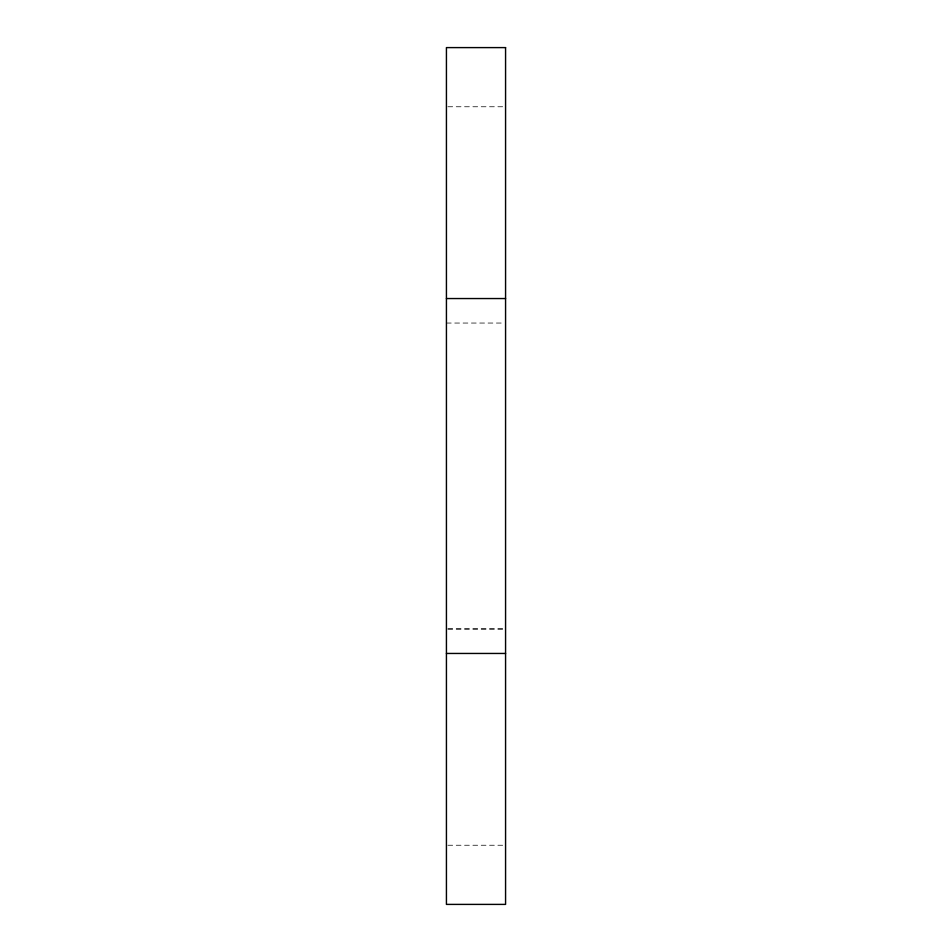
<?xml version="1.0" encoding="UTF-8"?>
<svg xmlns="http://www.w3.org/2000/svg" width="952" height="952" viewBox="0 0 952 952"><rect width="100%" height="100%" fill="white"/><g stroke="black" fill="none" stroke-linecap="round" stroke-linejoin="round"><path stroke-width="0.71" stroke-dasharray="4.76 3.57" d="M447.904 106.755L504.096 106.755M446.428 323.049L504.096 323.049M447.904 628.951L504.096 628.951M447.904 628.998L504.096 628.998M447.904 845.245L504.096 845.245"/><path stroke-width="1.43" d="M446.428 298.547L505.572 298.547M446.428 653.453L505.572 653.453M505.572 47.6L446.428 47.6L446.428 904.4L505.572 904.4L505.572 47.6"/></g></svg>
